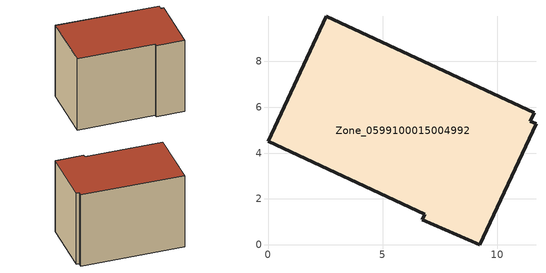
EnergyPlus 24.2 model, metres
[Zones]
Zone_0599100015004992
 floor ground (C_G): 11.43,5.38 11.68,5.29 9.22,0 6.72,1.1 6.84,1.34 0,4.51 2.53,9.97 11.61,5.77 z0.81
 wall outside (C_F): 11.68,5.29 11.43,5.38 11.61,5.77 2.53,9.97 0,4.51 6.84,1.34 6.72,1.1 9.22,0 11.68,5.29 z0.81:8.47
 roof outside (C_R): 11.43,5.38 11.61,5.77 2.53,9.97 0,4.51 6.84,1.34 6.72,1.1 9.22,0 11.68,5.29 z8.47
[BUILDING]
Pand.0599100015004992: North Axis=0; Terrain=City; Loads Convergence Tolerance Value=0.04; Temperature Convergence Tolerance Value=0.4; Solar Distribution=FullExterior; Maximum Number of Warmup Days=25; Minimum Number of Warmup Days=1
[Site:Location]
Rotterdam.The.Hague.AP_ZH_NLD Design_Conditions: Latitude=51.96; Longitude=4.45; Time Zone=1; Elevation=-4.5
[SITE:GROUNDTEMPERATURE:BUILDINGSURFACE]
18, 18, 18, 18, 18, 18, 18, 18, 18, 18, 18, 18
[MATERIAL] Thermal Absorptance=0.9; Solar Absorptance=0.7; Visible Absorptance=0.7
Name | Roughness | Thickness | Conductivity | Density | Specific Heat
G.TI.1946-1964 | MediumSmooth | 0.15 | 1 | 540 | 1210
F.TI.1946-1964 | Rough | 0.3 | 0.857143 | 1920 | 840
R.TI.1946-1964 | MediumRough | 0.2 | 0.277778 | 1500 | 1000
[CONSTRUCTION]
C_G: G.TI.1946-1964
C_F: F.TI.1946-1964
C_R: R.TI.1946-1964
[ZONE]
Zone_0599100015004992: Type=1; Multiplier=1; Ceiling Height=Autocalculate; Volume=Autocalculate; Floor Area=autocalculate; Part of Total Floor Area=Yes
[ZONEINFILTRATION:DESIGNFLOWRATE]
Infil_Zone_0599100015004992: Zone or ZoneList or Space or SpaceList=Zone_0599100015004992; Schedule=AlwaysOn; Design Flow Rate Calculation Method=Flow/Area; Flow Rate per Floor Area=0.003; Constant Term Coefficient=1; Temperature Term Coefficient=0; Velocity Term Coefficient=0; Velocity Squared Term Coefficient=0
[HVACTEMPLATE:ZONE:IDEALLOADSAIRSYSTEM]
Zone_0599100015004992: Maximum Heating Supply Air Temperature=50; Minimum Cooling Supply Air Temperature=13; Maximum Heating Supply Air Humidity Ratio=0.0156; Minimum Cooling Supply Air Humidity Ratio=0.0077; Heating Limit=NoLimit; Cooling Limit=NoLimit; Dehumidification Control Type=ConstantSensibleHeatRatio; Cooling Sensible Heat Ratio=0.7; Dehumidification Setpoint=60; Humidification Control Type=None; Humidification Setpoint=30; Outdoor Air Method=None; Outdoor Air Flow Rate per Person=0.00944; Outdoor Air Flow Rate per Zone Floor Area=0; Outdoor Air Flow Rate per Zone=0; Demand Controlled Ventilation Type=None; Outdoor Air Economizer Type=NoEconomizer; Heat Recovery Type=None; Sensible Heat Recovery Effectiveness=0.7; Latent Heat Recovery Effectiveness=0.65
[ZONECONTROL:THERMOSTAT]
ThermostatControl_Zone_0599100015004992: Zone or ZoneList=Zone_0599100015004992; Control Type Schedule=DualSetpointControlType; Control 1=Thermostat_Zone_0599100015004992; Temperature Difference Between Cutout And Setpoint=0
[THERMOSTATSETPOINT:DUALSETPOINT]
Thermostat_Zone_0599100015004992: Heating Setpoint Temperature Schedule=HeatingSetpoint_Zone_0599100015004992; Cooling Setpoint Temperature Schedule=CoolingSetpoint_Zone_0599100015004992
[SCHEDULE:COMPACT]
HeatingSetpoint_Zone_0599100015004992: Through: 12/31, For: AllDays, Until: 24:00, 21
CoolingSetpoint_Zone_0599100015004992: Through: 12/31, For: AllDays, Until: 24:00, 24
DualSetpointControlType: Through: 12/31, For: AllDays, Until: 24:00, 4
AlwaysOn: Through: 12/31, For: AllDays, Until: 24:00, 1
